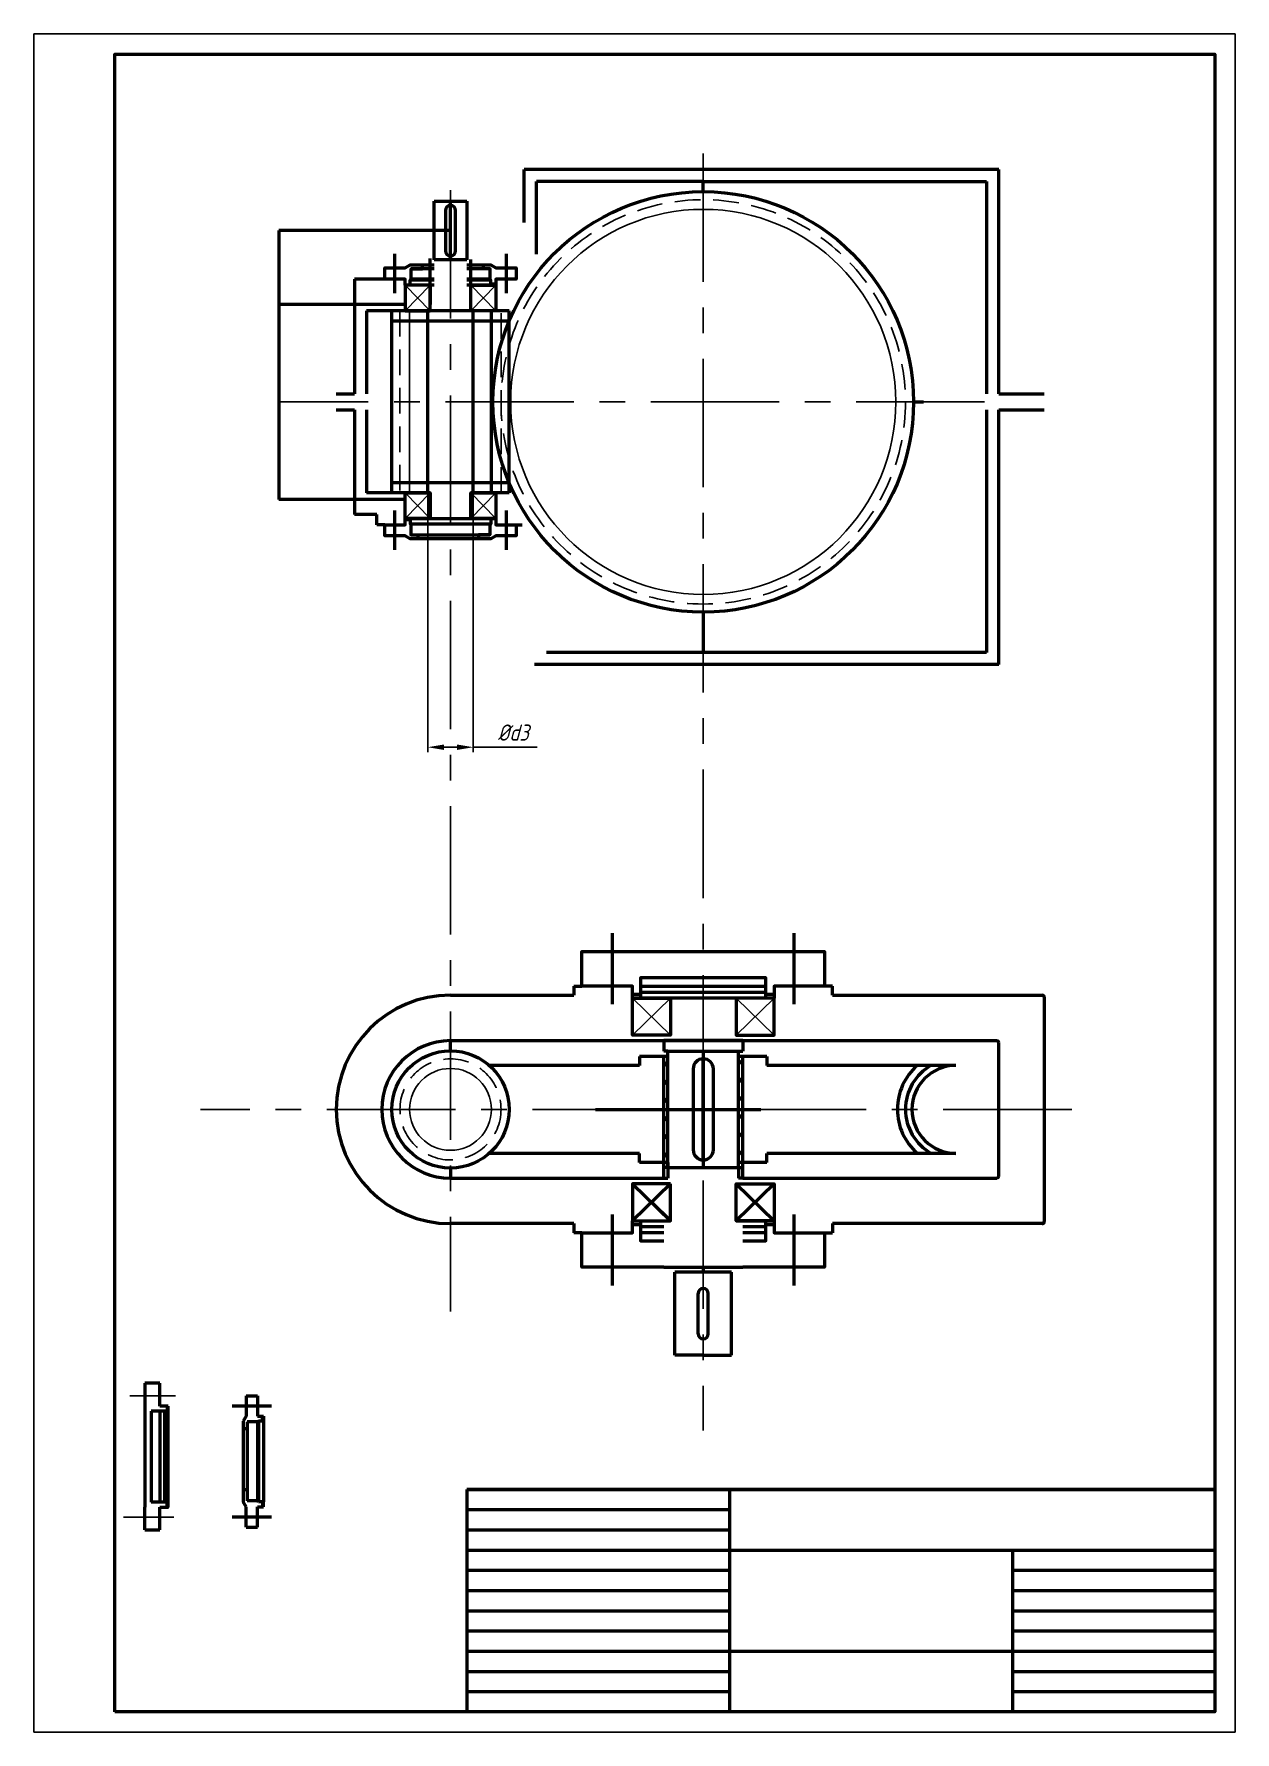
# Model space of a CAD drawing. Header units: millimetres. Extents: x -2503 to -2206, y -1923 to -1503.
import ezdxf

# ---------------------------------------------------------------- set-up
doc = ezdxf.new("R2010")
doc.units = ezdxf.units.MM
doc.linetypes.add('осевая', pattern=[50.8, 31.75, -6.35, 6.35, -6.35])
doc.linetypes.add('штриховая2', pattern=[9.525, 6.35, -3.175])
for name, color, linetype, lineweight in [('Основные', 7, 'Continuous', 53), ('РАМКА1', 7, 'Continuous', 25), ('Тонкие', 7, 'Continuous', 25)]:
    doc.layers.add(name, color=color, linetype=linetype, lineweight=lineweight)
doc.styles.add('ADRF1', font='simplex.shx', dxfattribs={"width": 0.8, "oblique": 15})
doc.dimstyles.new('SO-25', dxfattribs={"dimtxt": 4, "dimasz": 4, "dimexe": 1.25, "dimexo": 0, "dimgap": 1.625, "dimtad": 1, "dimtoh": 1, "dimdec": 0, "dimtxsty": 'ADRF1', "dimcen": 2.5, "dimadec": 0, "dimazin": 0, "dimtfac": 1, "dimtdec": 0, "dimtmove": 0, "dimatfit": 3, "dimfxl": 1, "dimarcsym": 0})

# ---------------------------------------------------------------- blocks, each defined once
blk = doc.blocks.new('*D73')
at = {"layer": 'Defpoints', "color": 0, "transparency": 16777216}
for p in [(-2405.81, -1571.87), (-2394.56, -1571.87), (-2394.56, -1679.79)]:
    blk.add_point(p, dxfattribs=at)
at = {"layer": 'Тонкие', "color": 0, "lineweight": -2, "transparency": 16777216}
for p, q in [((-2405.81, -1571.87), (-2405.81, -1681.04)), ((-2394.56, -1571.87), (-2394.56, -1681.04)), ((-2401.81, -1679.79), (-2398.56, -1679.79)), ((-2394.56, -1679.79), (-2378.78, -1679.79))]:
    blk.add_line(p, q, dxfattribs=at)
at = {"layer": 'Тонкие', "color": 0, "transparency": 16777216}
for points in [[(-2401.81, -1679.12), (-2401.81, -1680.46), (-2405.81, -1679.79)], [(-2398.56, -1679.12), (-2398.56, -1680.46), (-2394.56, -1679.79)]]:
    blk.add_solid(points, dxfattribs=at)
at = {"layer": 'Тонкие', "color": 0, "transparency": 16777216, "insert": (-2384.67, -1676.17), "char_height": 4, "attachment_point": 5, "style": 'ADRF1'}
blk.add_mtext('%%Cd3', dxfattribs=at)

msp = doc.modelspace()

# ---------------------------------------------------------------- hatches: boundary and pattern name
at = {"layer": 'Основные'}
h = msp.add_hatch(dxfattribs=at)
h.set_pattern_fill('ANSI31', color=256)
h.set_pattern_definition([(45, (-2503.1896, -1923.3732), (-2.245064, 2.245064), [])])
h.paths.add_polyline_path([(-2346.44, -1769.37), (-2347.44, -1769.37), (-2347.44, -1782.5), (-2346.44, -1782.5)])
h.paths.add_polyline_path([(-2346.44, -1756.25), (-2347.44, -1756.25), (-2347.44, -1769.37), (-2346.44, -1769.37)])
h.paths.add_polyline_path([(-2327.94, -1756.25), (-2328.94, -1756.25), (-2328.94, -1769.37), (-2327.94, -1769.37)])
h.paths.add_polyline_path([(-2327.94, -1769.37), (-2328.94, -1769.37), (-2328.94, -1782.5), (-2327.94, -1782.5)])
h = msp.add_hatch(dxfattribs=at)
h.set_pattern_fill('ANSI32', color=256)
h.set_pattern_definition([(45, (-2512.328, -1923.373), (-6.7352, 6.7352), []), (45, (-2507.838, -1923.373), (-6.7352, 6.7352), [])])
h.paths.add_polyline_path([(-2470.04, -1867.75), (-2470.04, -1866.5), (-2470.29, -1866.5), (-2470.29, -1867.75)])
h = msp.add_hatch(dxfattribs=at)
h.set_pattern_fill('ANSI31', color=256)
h.set_pattern_definition([(45, (-2512.328, -1923.3732), (-2.24506, 2.24506), [])])
h.paths.add_polyline_path([(-2470.04, -1867.75), (-2470.04, -1866.5), (-2470.29, -1866.5), (-2470.29, -1867.75)])

# ---------------------------------------------------------------- linework, layer by layer
for p, q in [((-2381.94, -1550), (-2381.94, -1536.87)), ((-2264.61, -1536.87), (-2381.94, -1536.87)), ((-2264.61, -1592.37), (-2264.61, -1536.87)), ((-2337.71, -1539.87), (-2378.94, -1539.87)), ((-2378.94, -1557.87), (-2378.94, -1539.87)), ((-2337.71, -1542.37), (-2337.71, -1539.87)), ((-2337.71, -1539.87), (-2267.61, -1539.87)), ((-2267.61, -1539.87), (-2267.61, -1592.37)), ((-2404.19, -1559.25), (-2404.19, -1544.75)), ((-2404.19, -1544.75), (-2396.19, -1544.75)), ((-2400.19, -1559.25), (-2400.19, -1544.75)), ((-2396.19, -1544.75), (-2396.19, -1559.25)), ((-2401.44, -1547), (-2401.44, -1557)), ((-2398.94, -1557), (-2398.94, -1547)), ((-2442.67, -1552), (-2442.67, -1618.5)), ((-2400.19, -1552), (-2442.67, -1552)), ((-2413.94, -1567.5), (-2413.94, -1557.75)), ((-2386.44, -1557.75), (-2386.44, -1567.5)), ((-2405.19, -1560.5), (-2405.19, -1558.87)), ((-2405.19, -1565.5), (-2405.19, -1560.5)), ((-2396.19, -1559.25), (-2404.19, -1559.25)), ((-2395.19, -1565.5), (-2395.19, -1559.16)), ((-2418.94, -1564), (-2423.94, -1564)), ((-2420.94, -1564), (-2423.94, -1564)), ((-2423.94, -1564), (-2423.94, -1592.37)), ((-2416.44, -1564), (-2418.94, -1564)), ((-2404.19, -1564), (-2409.91, -1564)), ((-2405.19, -1565.5), (-2405.19, -1570.25)), ((-2395.19, -1564), (-2396.19, -1564)), ((-2390.36, -1564), (-2395.19, -1564)), ((-2411.44, -1570.25), (-2442.67, -1570.25)), ((-2420.94, -1571.87), (-2420.94, -1592.37)), ((-2400.19, -1571.87), (-2420.94, -1571.87)), ((-2411.44, -1571.87), (-2420.94, -1571.87)), ((-2414.69, -1616.87), (-2414.69, -1571.87)), ((-2385.69, -1574.37), (-2414.69, -1574.37)), ((-2405.81, -1616.87), (-2405.81, -1571.87)), ((-2385.69, -1571.87), (-2400.19, -1571.87)), ((-2394.56, -1616.87), (-2394.56, -1571.87)), ((-2390.06, -1616.87), (-2390.06, -1571.87)), ((-2385.69, -1574.37), (-2385.69, -1571.87)), ((-2385.69, -1616.87), (-2385.69, -1571.87)), ((-2428.44, -1592.37), (-2423.94, -1592.37)), ((-2285.69, -1594.37), (-2283.19, -1594.37)), ((-2285.69, -1594.37), (-2283.19, -1594.37)), ((-2264.61, -1592.37), (-2253.36, -1592.37)), ((-2428.44, -1596.37), (-2423.94, -1596.37)), ((-2423.94, -1596.37), (-2423.94, -1622.25)), ((-2420.94, -1596.37), (-2420.94, -1616.87)), ((-2267.61, -1596.37), (-2267.61, -1656.37)), ((-2264.61, -1659.37), (-2264.61, -1596.37)), ((-2264.61, -1596.37), (-2253.36, -1596.37)), ((-2405.19, -1616.87), (-2420.94, -1616.87)), ((-2385.69, -1614.37), (-2414.69, -1614.37)), ((-2405.19, -1616.87), (-2411.44, -1616.87)), ((-2385.69, -1616.87), (-2395.19, -1616.87)), ((-2385.69, -1614.37), (-2385.69, -1616.87)), ((-2411.44, -1618.5), (-2442.67, -1618.5)), ((-2418.44, -1622.25), (-2423.94, -1622.25)), ((-2418.44, -1624.75), (-2418.44, -1622.25)), ((-2416.44, -1624.75), (-2418.44, -1624.75)), ((-2413.94, -1631), (-2413.94, -1621.25)), ((-2386.44, -1621.25), (-2386.44, -1631)), ((-2383.94, -1624.75), (-2383.94, -1624.75)), ((-2383.94, -1624.75), (-2382.44, -1624.75)), ((-2337.69, -1646.37), (-2337.69, -1656.37)), ((-2267.61, -1656.37), (-2376.44, -1656.37)), ((-2264.61, -1659.37), (-2379.44, -1659.37)), ((-2360.19, -1725.82), (-2360.19, -1743.37)), ((-2315.19, -1743.37), (-2315.19, -1725.82)), ((-2400.19, -1741.12), (-2369.69, -1741.12)), ((-2369.69, -1738.85), (-2369.69, -1741.12)), ((-2369.69, -1738.85), (-2367.69, -1738.85)), ((-2353.19, -1738.85), (-2322.19, -1738.85)), ((-2353.19, -1740.35), (-2322.19, -1740.35)), ((-2345.81, -1741.85), (-2352.49, -1741.85)), ((-2305.69, -1738.85), (-2307.69, -1738.85)), ((-2305.69, -1741.12), (-2305.69, -1738.85)), ((-2305.69, -1741.12), (-2253.86, -1741.12)), ((-2253.36, -1741.62), (-2253.36, -1797.12)), ((-2400.19, -1754.87), (-2400.19, -1752.37)), ((-2400.19, -1752.37), (-2265.11, -1752.37)), ((-2327.94, -1752.37), (-2347.44, -1752.37)), ((-2347.44, -1752.37), (-2347.44, -1755)), ((-2346.44, -1755), (-2347.44, -1755)), ((-2346.44, -1755), (-2328.94, -1755)), ((-2346.44, -1783.75), (-2346.44, -1755)), ((-2337.69, -1755), (-2337.69, -1783.75)), ((-2328.94, -1783.75), (-2328.94, -1755)), ((-2328.94, -1755), (-2327.94, -1755)), ((-2327.94, -1752.37), (-2327.94, -1755)), ((-2264.61, -1785.87), (-2264.61, -1752.87)), ((-2353.44, -1758.5), (-2390.6, -1758.5)), ((-2353.44, -1756.25), (-2353.44, -1758.5)), ((-2346.44, -1756.25), (-2353.44, -1756.25)), ((-2347.44, -1786.37), (-2347.44, -1756.25)), ((-2337.69, -1781.87), (-2337.69, -1756.87)), ((-2337.69, -1779.37), (-2337.69, -1759.37)), ((-2321.94, -1756.25), (-2328.94, -1756.25)), ((-2327.94, -1786.37), (-2327.94, -1756.25)), ((-2321.94, -1756.25), (-2321.94, -1758.5)), ((-2275.19, -1758.5), (-2321.94, -1758.5)), ((-2364.36, -1769.37), (-2364.36, -1769.37)), ((-2364.36, -1769.37), (-2352.19, -1769.37)), ((-2354.28, -1769.37), (-2323.47, -1769.37)), ((-2337.69, -1769.37), (-2337.69, -1769.37)), ((-2353.44, -1780.25), (-2390.6, -1780.25)), ((-2353.44, -1782.5), (-2353.44, -1780.25)), ((-2275.19, -1780.25), (-2321.94, -1780.25)), ((-2321.94, -1782.5), (-2321.94, -1780.25)), ((-2400.19, -1783.87), (-2400.19, -1786.37)), ((-2346.44, -1782.5), (-2353.44, -1782.5)), ((-2346.44, -1783.75), (-2347.44, -1783.75)), ((-2346.44, -1782.5), (-2346.44, -1783.75)), ((-2346.44, -1782.5), (-2346.44, -1783.75)), ((-2346.44, -1783.75), (-2328.94, -1783.75)), ((-2346.44, -1783.75), (-2346.44, -1786.37)), ((-2321.94, -1782.5), (-2328.94, -1782.5)), ((-2328.94, -1783.75), (-2328.94, -1786.37)), ((-2328.94, -1783.75), (-2327.94, -1783.75)), ((-2400.19, -1786.37), (-2347.44, -1786.37)), ((-2345.81, -1787.77), (-2355.19, -1796.9)), ((-2355.19, -1787.77), (-2345.81, -1796.9)), ((-2347.44, -1786.37), (-2346.44, -1786.37)), ((-2320.19, -1787.77), (-2329.56, -1796.9)), ((-2329.56, -1787.77), (-2320.19, -1796.9)), ((-2327.94, -1786.37), (-2328.94, -1786.37)), ((-2327.94, -1786.37), (-2265.11, -1786.37)), ((-2350.5, -1792.34), (-2345.81, -1796.9)), ((-2360.19, -1795.35), (-2360.19, -1812.9)), ((-2315.19, -1812.9), (-2315.19, -1795.35)), ((-2372.69, -1797.62), (-2400.19, -1797.62)), ((-2369.69, -1797.62), (-2400.19, -1797.62)), ((-2369.69, -1797.62), (-2369.69, -1799.9)), ((-2367.69, -1799.9), (-2369.69, -1799.9)), ((-2347.44, -1798.4), (-2353.19, -1798.4)), ((-2347.44, -1799.9), (-2353.19, -1799.9)), ((-2322.19, -1798.4), (-2327.94, -1798.4)), ((-2322.19, -1799.9), (-2327.94, -1799.9)), ((-2307.69, -1799.9), (-2305.69, -1799.9)), ((-2253.86, -1797.62), (-2305.69, -1797.62)), ((-2305.69, -1797.62), (-2305.69, -1799.9)), ((-2347.44, -1808.4), (-2327.94, -1808.4)), ((-2344.69, -1830.15), (-2344.69, -1809.65)), ((-2330.69, -1809.65), (-2344.69, -1809.65)), ((-2337.69, -1808.4), (-2337.69, -1809.65)), ((-2330.69, -1830.15), (-2330.69, -1809.65)), ((-2337.63, -1813.65), (-2337.69, -1813.65)), ((-2338.94, -1824.9), (-2338.94, -1814.9)), ((-2336.44, -1824.9), (-2336.44, -1814.9)), ((-2337.69, -1826.15), (-2337.66, -1826.15)), ((-2337.69, -1830.15), (-2344.69, -1830.15)), ((-2337.69, -1830.15), (-2330.69, -1830.15)), ((-2472.04, -1837.12), (-2475.79, -1837.12)), ((-2475.79, -1837.12), (-2475.79, -1842.75)), ((-2472.04, -1842.75), (-2472.04, -1837.12)), ((-2475.79, -1842.75), (-2475.79, -1867.75)), ((-2470.04, -1842.75), (-2472.04, -1842.75)), ((-2470.29, -1842.75), (-2470.29, -1844)), ((-2470.04, -1867.75), (-2470.04, -1842.75)), ((-2454.2, -1842.71), (-2444.45, -1842.71)), ((-2450.7, -1840.21), (-2450.7, -1845.21)), ((-2450.7, -1840.21), (-2447.95, -1840.21)), ((-2447.95, -1840.21), (-2447.95, -1845.21)), ((-2470.79, -1844), (-2474.19, -1844)), ((-2474.19, -1844), (-2474.19, -1866.5)), ((-2472.04, -1844), (-2472.04, -1866.5)), ((-2470.04, -1844), (-2470.79, -1844)), ((-2470.79, -1866.5), (-2470.79, -1844)), ((-2470.29, -1844), (-2470.04, -1844)), ((-2450.7, -1845.21), (-2451.45, -1846.46)), ((-2451.45, -1846.46), (-2451.45, -1866.46)), ((-2450.45, -1846.64), (-2450.45, -1866.21)), ((-2447.95, -1846.64), (-2450.45, -1846.64)), ((-2450.45, -1846.71), (-2450.45, -1848.35)), ((-2447.95, -1845.21), (-2446.45, -1845.21)), ((-2447.7, -1846.46), (-2447.95, -1846.64)), ((-2447.95, -1846.64), (-2447.95, -1866.19)), ((-2446.7, -1846.46), (-2447.7, -1846.46)), ((-2447.7, -1846.46), (-2447.7, -1866.46)), ((-2446.7, -1846.46), (-2446.7, -1845.21)), ((-2446.45, -1846.46), (-2446.7, -1846.46)), ((-2446.45, -1845.21), (-2446.45, -1846.46)), ((-2446.45, -1846.46), (-2446.45, -1866.46)), ((-2450.45, -1848.35), (-2451.45, -1848.35)), ((-2450.45, -1863.43), (-2451.45, -1863.43)), ((-2450.45, -1863.43), (-2450.45, -1866.21)), ((-2396.19, -1863.37), (-2211.19, -1863.37)), ((-2211.19, -1863.37), (-2396.19, -1863.37)), ((-2396.19, -1863.37), (-2396.19, -1918.37)), ((-2331.19, -1863.37), (-2331.19, -1918.37)), ((-2475.79, -1873.37), (-2475.79, -1867.75)), ((-2470.79, -1866.5), (-2474.19, -1866.5)), ((-2472.04, -1873.37), (-2472.04, -1867.75)), ((-2472.04, -1867.75), (-2470.04, -1867.75)), ((-2470.29, -1866.5), (-2470.79, -1866.5)), ((-2470.29, -1867.75), (-2470.29, -1866.5)), ((-2470.29, -1866.5), (-2470.04, -1866.5)), ((-2470.04, -1867.75), (-2470.29, -1867.75)), ((-2470.04, -1867.75), (-2470.04, -1866.5)), ((-2450.7, -1867.71), (-2451.45, -1866.46)), ((-2450.7, -1872.71), (-2450.7, -1867.71)), ((-2447.95, -1866.19), (-2450.45, -1866.21)), ((-2447.7, -1866.46), (-2447.95, -1866.19)), ((-2447.95, -1867.71), (-2446.45, -1867.71)), ((-2447.95, -1868.96), (-2447.95, -1867.71)), ((-2447.95, -1872.71), (-2447.95, -1868.96)), ((-2446.7, -1866.46), (-2447.7, -1866.46)), ((-2446.45, -1866.46), (-2446.7, -1866.46)), ((-2446.7, -1866.46), (-2446.7, -1867.71)), ((-2446.45, -1867.71), (-2446.45, -1866.46)), ((-2396.19, -1868.37), (-2331.19, -1868.37)), ((-2444.45, -1870.21), (-2454.2, -1870.21)), ((-2450.7, -1872.71), (-2447.95, -1872.71)), ((-2475.79, -1873.37), (-2472.04, -1873.37)), ((-2396.19, -1873.37), (-2331.19, -1873.37)), ((-2396.19, -1878.37), (-2211.19, -1878.37)), ((-2261.19, -1878.37), (-2261.19, -1918.37)), ((-2396.19, -1883.37), (-2331.19, -1883.37)), ((-2261.19, -1883.37), (-2211.19, -1883.37)), ((-2396.19, -1888.37), (-2331.19, -1888.37)), ((-2261.19, -1888.37), (-2211.19, -1888.37)), ((-2396.19, -1893.37), (-2331.19, -1893.37)), ((-2261.19, -1893.37), (-2211.19, -1893.37)), ((-2396.19, -1898.37), (-2331.19, -1898.37)), ((-2261.19, -1898.37), (-2211.19, -1898.37)), ((-2396.19, -1903.37), (-2331.19, -1903.37)), ((-2331.19, -1903.37), (-2261.19, -1903.37)), ((-2261.19, -1903.37), (-2211.19, -1903.37)), ((-2396.19, -1908.37), (-2331.19, -1908.37)), ((-2261.19, -1908.37), (-2211.19, -1908.37)), ((-2396.19, -1913.37), (-2331.19, -1913.37)), ((-2261.19, -1913.37), (-2211.19, -1913.37))]:
    msp.add_line(p, q, dxfattribs=at)
for points in [[(-2483.19, -1918.37), (-2483.19, -1508.37), (-2211.19, -1508.37), (-2211.19, -1918.37)], [(-2405.19, -1571.87), (-2405.19, -1565.5), (-2411.44, -1565.5), (-2411.44, -1571.87)], [(-2395.19, -1565.5), (-2388.94, -1565.5), (-2388.94, -1571.87), (-2395.19, -1571.87)], [(-2411.44, -1623.25), (-2411.44, -1616.87), (-2405.19, -1616.87), (-2405.19, -1623.25)], [(-2388.94, -1623.25), (-2395.19, -1623.25), (-2395.19, -1616.87), (-2388.94, -1616.87)], [(-2322.19, -1741.85), (-2353.19, -1741.85), (-2355.19, -1741.85), (-2355.19, -1738.85), (-2367.69, -1738.85), (-2367.69, -1730.35), (-2307.69, -1730.35), (-2307.69, -1738.85), (-2320.19, -1738.85), (-2320.19, -1741.85)], [(-2355.19, -1741.85), (-2345.81, -1741.85), (-2345.81, -1750.97), (-2355.19, -1750.97)], [(-2320.19, -1741.85), (-2329.56, -1741.85), (-2329.56, -1750.97), (-2320.19, -1750.97)], [(-2345.81, -1787.77), (-2355.19, -1787.77), (-2355.19, -1796.9), (-2345.81, -1796.9)], [(-2320.19, -1796.9), (-2329.56, -1796.9), (-2329.56, -1787.77), (-2320.19, -1787.77)]]:
    msp.add_lwpolyline(points, close=True, dxfattribs=at)
for points in [[(-2410.19, -1565.5), (-2411.44, -1565.5), (-2411.44, -1564), (-2412.69, -1564), (-2416.44, -1564), (-2416.44, -1561.25), (-2411.44, -1561.25), (-2410.19, -1560.5), (-2404.19, -1560.5)], [(-2404.19, -1564.25), (-2410.19, -1564.25), (-2409.91, -1564), (-2409.94, -1561.5), (-2407.15, -1561.5), (-2407.15, -1560.5)], [(-2404.19, -1561.5), (-2409.94, -1561.5)], [(-2396.19, -1560.5), (-2395.19, -1560.5)], [(-2395.19, -1561.5), (-2396.19, -1561.5)], [(-2395.19, -1560.5), (-2390.19, -1560.5), (-2388.94, -1561.25), (-2383.94, -1561.25), (-2383.94, -1564), (-2388.94, -1564), (-2388.94, -1565.5), (-2390.19, -1565.5)], [(-2390.19, -1564.25), (-2390.36, -1564), (-2390.36, -1561.5), (-2395.19, -1561.5)], [(-2390.44, -1561.5), (-2392.07, -1561.5), (-2392.07, -1560.5)], [(-2404.19, -1565.5), (-2410.19, -1565.5), (-2410.19, -1565.25), (-2410.19, -1564.25)], [(-2395.19, -1564.25), (-2396.19, -1564.25)], [(-2395.19, -1565.5), (-2396.19, -1565.5)], [(-2388.94, -1565.25), (-2390.19, -1565.25), (-2390.19, -1564.25), (-2395.19, -1564.25)], [(-2390.19, -1565.25), (-2390.19, -1565.5), (-2395.19, -1565.5)], [(-2390.19, -1623.25), (-2388.94, -1623.25), (-2388.94, -1624.75), (-2387.69, -1624.75), (-2383.94, -1624.75), (-2383.94, -1627.5), (-2388.94, -1627.5), (-2390.19, -1628.25), (-2410.19, -1628.25), (-2411.44, -1627.5), (-2416.44, -1627.5), (-2416.44, -1624.75), (-2411.44, -1624.75), (-2411.44, -1623.25), (-2410.19, -1623.25)], [(-2411.44, -1623.5), (-2410.19, -1623.5), (-2410.19, -1624.5), (-2390.19, -1624.5), (-2390.47, -1624.75), (-2390.44, -1627.25), (-2393.23, -1627.25), (-2393.23, -1628.25)], [(-2410.19, -1623.5), (-2410.19, -1623.25), (-2390.19, -1623.25), (-2390.19, -1623.5), (-2390.19, -1624.5)], [(-2410.19, -1624.5), (-2410.02, -1624.75), (-2410.02, -1627.25), (-2390.44, -1627.25)], [(-2409.94, -1627.25), (-2408.3, -1627.25), (-2408.3, -1628.25)], [(-2322.19, -1740.85), (-2322.19, -1736.85), (-2353.19, -1736.85), (-2353.19, -1740.85)], [(-2355.19, -1740.85), (-2353.19, -1740.85), (-2353.19, -1741.85)], [(-2322.19, -1741.85), (-2322.19, -1740.85), (-2320.19, -1740.85)], [(-2347.44, -1808.4), (-2367.69, -1808.4), (-2367.69, -1799.9), (-2355.19, -1799.9), (-2355.19, -1796.9), (-2353.19, -1796.9), (-2345.81, -1796.9)], [(-2353.19, -1796.9), (-2353.19, -1797.9), (-2355.19, -1797.9)], [(-2329.56, -1796.9), (-2322.19, -1796.9), (-2320.19, -1796.9), (-2320.19, -1799.9), (-2307.69, -1799.9), (-2307.69, -1808.4), (-2327.94, -1808.4)], [(-2320.19, -1797.9), (-2322.19, -1797.9), (-2322.19, -1796.9)], [(-2353.19, -1797.9), (-2353.19, -1801.9), (-2347.44, -1801.9)], [(-2327.94, -1801.9), (-2322.19, -1801.9), (-2322.19, -1797.9)]]:
    msp.add_lwpolyline(points, dxfattribs=at)
msp.add_lwpolyline([(-2335.19, -1759.37, 1), (-2340.19, -1759.37), (-2340.19, -1779.37, 1), (-2335.19, -1779.37)], format="xyb", close=True, dxfattribs=at)
for centre, radius in [((-2337.69, -1594.37), 52), ((-2400.19, -1769.37), 14.5)]:
    msp.add_circle(centre, radius, dxfattribs=at)
for centre, radius, start, end in [((-2400.19, -1547), 1.25, 0, 180), ((-2400.19, -1557), 1.25, 180, 0), ((-2400.19, -1769.37), 28.25, 90, 270), ((-2253.86, -1741.62), 0.5, 360, 90), ((-2400.19, -1769.37), 17, 90, 270), ((-2265.11, -1752.87), 0.5, 360, 90), ((-2275.19, -1769.37), 14.5, 131.4096, 228.5904), ((-2275.19, -1769.37), 12.5, 119.5414, 240.4586), ((-2275.19, -1769.37), 10.88, 90, 270), ((-2265.11, -1785.87), 0.5, 270, 360), ((-2253.86, -1797.12), 0.5, 270, 360), ((-2337.69, -1814.9), 1.25, 0, 180), ((-2337.69, -1824.9), 1.25, 180, 0)]:
    msp.add_arc(centre, radius, start, end, dxfattribs=at)
at = {"layer": 'РАМКА1'}
for p, q in [((-2503.19, -1923.37), (-2503.19, -1503.37)), ((-2503.19, -1503.37), (-2206.19, -1503.37)), ((-2206.19, -1503.37), (-2206.19, -1923.37)), ((-2206.19, -1923.37), (-2503.19, -1923.37))]:
    msp.add_line(p, q, dxfattribs=at)
at = {"layer": 'Тонкие', "linetype": 'осевая'}
for p, q in [((-2337.69, -1532.94), (-2337.69, -1848.83)), ((-2400.19, -1541.98), (-2400.19, -1819.33)), ((-2268.11, -1594.37), (-2442.67, -1594.37)), ((-2246.58, -1769.37), (-2461.97, -1769.37)), ((-2468.22, -1840.25), (-2479.48, -1840.25)), ((-2481.05, -1870.25), (-2468.62, -1870.25))]:
    msp.add_line(p, q, dxfattribs=at)
at = {"layer": 'Тонкие'}
for p, q in [((-2405.19, -1565.5), (-2411.44, -1571.87)), ((-2411.44, -1565.5), (-2405.19, -1571.87)), ((-2388.94, -1565.5), (-2395.19, -1571.87)), ((-2395.19, -1565.5), (-2388.94, -1571.87)), ((-2410.31, -1616.87), (-2410.31, -1571.87)), ((-2411.44, -1623.25), (-2405.19, -1616.87)), ((-2411.44, -1616.87), (-2405.19, -1623.25)), ((-2388.94, -1616.87), (-2395.19, -1623.25)), ((-2395.19, -1616.87), (-2388.94, -1623.25)), ((-2410.31, -1628.37), (-2410.31, -1628.17)), ((-2345.81, -1741.85), (-2355.19, -1750.97)), ((-2355.19, -1741.85), (-2345.81, -1750.97)), ((-2320.19, -1741.85), (-2329.56, -1750.97)), ((-2329.56, -1741.85), (-2320.19, -1750.97))]:
    msp.add_line(p, q, dxfattribs=at)
at = {"layer": 'Тонкие', "linetype": 'штриховая2'}
for p, q in [((-2412.69, -1571.87), (-2412.69, -1616.87)), ((-2387.69, -1616.87), (-2387.69, -1571.87))]:
    msp.add_line(p, q, dxfattribs=at)
at = {"layer": 'Тонкие', "linetype": 'штриховая2', "lineweight": -3}
msp.add_circle((-2337.69, -1594.37), 50, dxfattribs=at)
at = {"layer": 'Тонкие'}
for centre, radius in [((-2337.69, -1594.37), 47.62), ((-2400.19, -1769.37), 10.12)]:
    msp.add_circle(centre, radius, dxfattribs=at)
at = {"layer": 'Тонкие', "linetype": 'штриховая2'}
msp.add_circle((-2400.19, -1769.37), 12.5, dxfattribs=at)

# ---------------------------------------------------------------- dimensions: what is measured, and where the dimension line sits
at = {"layer": 'Тонкие'}
dim = msp.add_linear_dim(base=(-2394.56, -1679.79), p1=(-2405.81, -1571.87), p2=(-2394.56, -1571.87), text='%%Cd3', dimstyle='SO-25', dxfattribs=at)
dim.commit()
dim.dimension.update_dxf_attribs({"geometry": '*D73', "text_midpoint": (-2384.67, -1679.79), "dimtype": 160})

doc.saveas('drawing.dxf')
